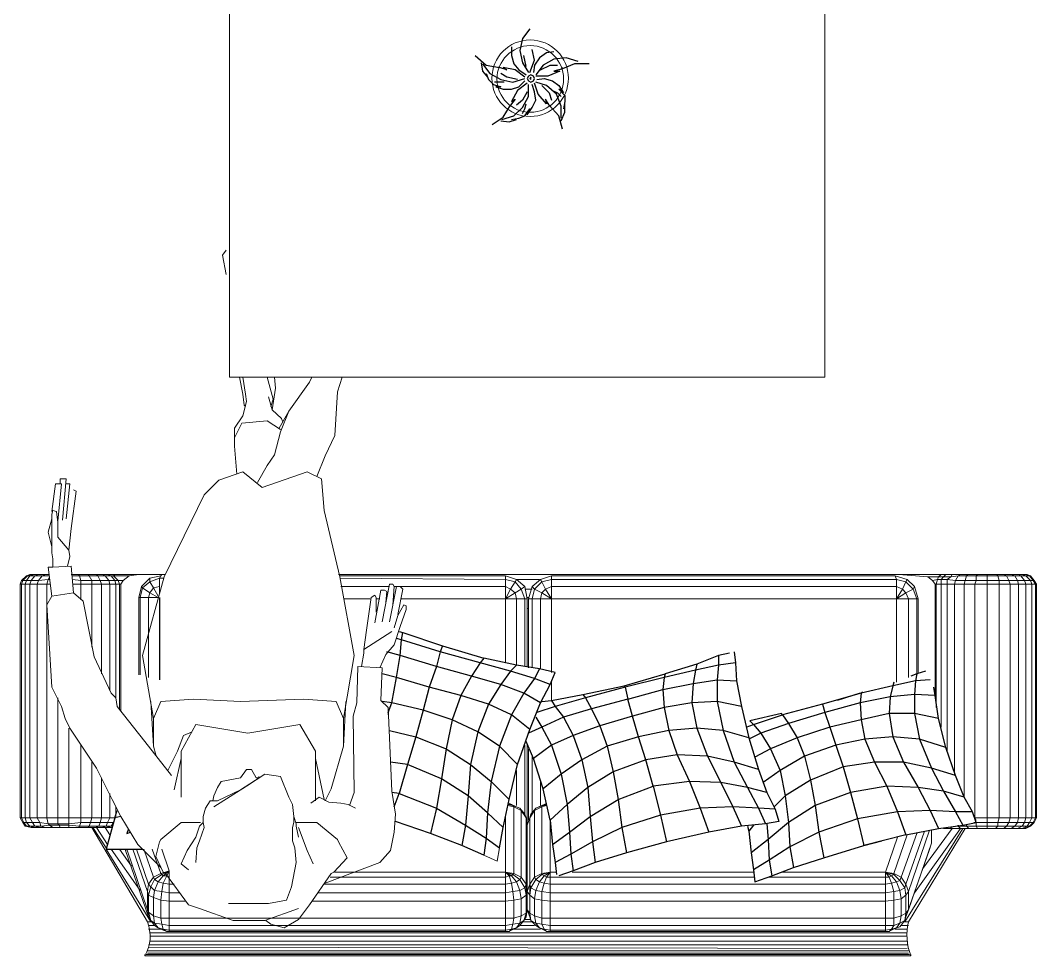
# Model space of a CAD drawing. Header units: inches. Extents: x 4.9 to 20.4, y 4.7 to 15.7.
# Drawn here: x 7.102 to 8.502, y 9.71 to 10.999 of the extents above; entities that cross this region are included whole.
import ezdxf

# ---------------------------------------------------------------- set-up
doc = ezdxf.new("R2010")
doc.units = ezdxf.units.IN
doc.header["$MEASUREMENT"] = 0
doc.layers.add('PDF_Geometry', color=7, linetype='Continuous')

# ---------------------------------------------------------------- blocks, each defined once
blk = doc.blocks.new('distribution 3')
at = {"layer": 'PDF_Geometry', "lineweight": 9}
for points in [[(5.585, 13.9337), (5.5083, 13.9337), (5.5083, 13.9488), (5.5083, 13.9654), (5.5083, 13.9804), (5.5083, 13.9954), (5.5083, 14.0087), (5.5083, 14.0188), (5.5083, 14.0254), (5.5083, 14.0304), (5.5083, 14.0321), (5.5017, 14.0288), (5.4967, 14.0254), (5.4967, 14.0237), (5.495, 14.0171), (5.4967, 14.0254)], [(5.83, 14.0321), (5.83, 14.0304), (5.83, 14.0254), (5.83, 14.0188), (5.83, 14.0087), (5.5083, 14.0087), (5.5017, 14.0054), (5.4967, 14.0038), (5.4967, 14.0121), (5.4967, 14.0188), (5.4967, 14.0237), (5.5017, 14.0271), (5.5083, 14.0304), (5.83, 14.0304), (5.835, 14.0288), (5.8417, 14.0221), (5.8417, 14.0188), (5.8417, 14.0121), (5.8417, 14.0021), (5.835, 14.0071), (5.83, 14.0087), (5.83, 13.9954), (5.5083, 13.9954), (5.5, 13.9938), (5.4983, 13.9921), (5.4983, 13.9787), (5.4983, 13.9654), (5.4967, 13.9504), (5.4967, 13.9371), (5.4967, 13.9238), (5.495, 13.9288)], [(5.5417, 13.9087), (5.5083, 13.9087), (5.5017, 13.9121), (5.5017, 13.9221), (5.5017, 13.9354), (5.5017, 13.9488), (5.5, 13.9654), (5.5, 13.9804), (5.5, 13.9938), (5.5017, 14.0054), (5.5017, 14.0154), (5.5017, 14.0237), (5.5017, 14.0271), (5.5017, 14.0288)], [(5.8433, 14.0171), (5.8417, 14.0221), (5.8417, 14.0237), (5.835, 14.0304), (5.83, 14.0321), (5.5083, 14.0321)], [(5.8367, 13.9921), (5.8367, 13.9938), (5.835, 14.0071), (5.835, 14.0171), (5.835, 14.0237), (5.835, 14.0288), (5.835, 14.0304)], [(5.8433, 14.0137), (5.8417, 14.0188), (5.835, 14.0237), (5.83, 14.0254), (5.5083, 14.0254), (5.5017, 14.0237), (5.4967, 14.0188), (5.495, 14.0121)], [(5.8433, 14.0071), (5.8417, 14.0121), (5.835, 14.0171), (5.83, 14.0188), (5.5083, 14.0188), (5.5017, 14.0154), (5.4967, 14.0121), (5.495, 14.0054)], [(5.6317, 13.9654), (5.5083, 13.9654), (5.5, 13.9654), (5.4983, 13.9654), (5.495, 13.9654), (5.495, 13.9771), (5.495, 13.9871), (5.495, 13.9971), (5.495, 14.0054), (5.495, 14.0121), (5.495, 14.0171)], [(5.8417, 13.9921), (5.8417, 14.0021), (5.8433, 13.9971), (5.8433, 14.0071), (5.8433, 14.0137), (5.8433, 14.0171), (5.8433, 14.0188), (5.8417, 14.0237)], [(5.495, 13.9971), (5.4967, 14.0038), (5.4983, 13.9921), (5.495, 13.9871)], [(5.8733, 13.9887), (5.865, 13.9871), (5.8533, 13.9871), (5.8533, 13.9938), (5.8133, 13.9887), (5.8017, 13.9954), (5.6883, 13.9887), (5.6617, 13.9754), (5.645, 13.9704), (5.6317, 13.9637), (5.5767, 13.9271), (5.5333, 13.9054), (5.51, 13.8938), (5.4717, 13.8704), (5.44, 13.8387)], [(5.5667, 13.8238), (5.6133, 13.8604), (5.6617, 13.8987), (5.6733, 13.9004), (5.68, 13.9071), (5.73, 13.9304), (5.8067, 13.9454), (5.8183, 13.9588), (5.855, 13.9621), (5.8533, 13.9871)], [(5.8133, 13.9887), (5.8183, 13.9588)], [(5.84, 13.9921), (5.8367, 13.9938), (5.83, 13.9954), (5.83, 13.9904)], [(5.8433, 13.9921), (5.8433, 13.9971)], [(5.8767, 13.9654), (5.895, 13.9804), (5.915, 13.9804), (5.93, 13.9821), (5.9317, 13.9871), (5.9267, 13.9887), (5.9, 13.9887), (5.8733, 13.9887), (5.8983, 13.9887)], [(5.92, 13.9887), (5.9017, 13.9938), (5.8817, 13.9887)], [(5.9183, 13.9804), (5.9167, 13.9804), (5.9683, 13.9754), (5.9683, 13.9804), (5.9683, 13.9838), (5.93, 13.9887)], [(5.6733, 13.9804), (5.5083, 13.9804), (5.5, 13.9804), (5.4983, 13.9787), (5.495, 13.9771)], [(5.9183, 13.9738), (5.975, 13.9688), (5.975, 13.9721), (5.975, 13.9771), (5.9683, 13.9771)], [(5.6083, 13.9488), (5.5083, 13.9488), (5.5017, 13.9488), (5.4967, 13.9504), (5.495, 13.9521), (5.495, 13.9654)], [(5.8367, 13.9604), (5.835, 13.9488), (5.835, 13.9337), (5.835, 13.9221), (5.835, 13.9104), (5.835, 13.9021), (5.835, 13.8971), (5.835, 13.8904), (5.83, 13.8938), (5.655, 13.8938)], [(5.8433, 13.9621), (5.8433, 13.9521), (5.8433, 13.9388), (5.8433, 13.9271), (5.8433, 13.9187), (5.8417, 13.9154), (5.8417, 13.9254), (5.835, 13.9221), (5.83, 13.9204), (5.7067, 13.9204)], [(5.8417, 13.9604), (5.8417, 13.9504), (5.8417, 13.9371), (5.835, 13.9337), (5.83, 13.9337), (5.7433, 13.9337)], [(5.83, 13.8938), (5.83, 13.8954), (5.83, 13.9004), (5.83, 13.9087), (5.83, 13.9204), (5.83, 13.9337), (5.83, 13.9488), (5.83, 13.9604)], [(5.855, 13.9671), (5.8683, 13.9637), (5.8767, 13.9654), (5.9067, 13.9621), (5.9583, 13.9554), (5.96, 13.9588)], [(5.92, 13.9688), (5.9683, 13.9637), (5.9683, 13.9688)], [(5.5633, 13.9204), (5.5083, 13.9204), (5.5083, 13.9337), (5.5017, 13.9354), (5.4967, 13.9371), (5.495, 13.9388), (5.495, 13.9521)], [(5.8433, 13.9521), (5.8417, 13.9504), (5.835, 13.9488), (5.83, 13.9488), (5.8083, 13.9488)], [(5.495, 13.9321), (5.4667, 13.9138)], [(5.495, 13.9054), (5.495, 13.9138), (5.495, 13.9204), (5.495, 13.9288), (5.495, 13.9388)], [(5.8433, 13.9388), (5.8417, 13.9371), (5.8417, 13.9254), (5.8433, 13.9271)], [(5.495, 13.9271), (5.4717, 13.9121)], [(5.495, 13.9204), (5.4967, 13.9138), (5.4967, 13.9238), (5.5017, 13.9221), (5.5083, 13.9204), (5.5083, 13.9087), (5.5083, 13.9004)], [(5.8433, 13.9187), (5.8433, 13.9121), (5.8433, 13.9021), (5.8433, 13.8688), (5.8417, 13.8821)], [(5.365, 13.8504), (5.365, 13.8571), (5.365, 13.8521), (5.465, 13.9138)], [(5.465, 13.9071), (5.4083, 13.8671)], [(5.495, 13.9154), (5.485, 13.9087)], [(5.4967, 13.9054), (5.4967, 13.9071), (5.5017, 13.9038), (5.5017, 13.9121), (5.4967, 13.9138), (5.4967, 13.9071), (5.495, 13.9138)], [(5.8433, 13.9021), (5.8417, 13.9038), (5.835, 13.8971), (5.83, 13.8954), (5.6583, 13.8954)], [(5.835, 13.8904), (5.8417, 13.8821), (5.8417, 13.9038), (5.8417, 13.9071), (5.835, 13.9021), (5.83, 13.9004), (5.6733, 13.9004)], [(5.8433, 13.9121), (5.8417, 13.9071), (5.8417, 13.9154), (5.835, 13.9104), (5.83, 13.9087), (5.6833, 13.9087)], [(5.465, 13.8954), (5.4417, 13.8788)], [(5.5233, 13.9004), (5.51, 13.9004)], [(5.4633, 13.8871), (5.3717, 13.8554)], [(5.465, 13.8771), (5.4067, 13.8571), (5.3817, 13.8571), (5.465, 13.8854)], [(5.3183, 12.8054), (5.3183, 13.8604), (5.3183, 12.8054)], [(5.465, 13.8621), (5.4267, 13.8488), (5.4233, 13.8471), (5.4133, 13.8521), (5.4167, 13.8554), (5.4267, 13.8488), (5.4317, 13.8387), (5.435, 13.8271), (5.43, 13.8371), (5.4283, 13.8354), (5.42, 13.8421), (5.4083, 13.8471), (5.3983, 13.8488), (5.3733, 13.8488), (5.3633, 13.8471), (5.3567, 13.8421), (5.3533, 13.8354), (5.3517, 13.8304)], [(5.465, 13.8721), (5.4167, 13.8554), (5.4067, 13.8571), (5.4017, 13.8554), (5.4133, 13.8521), (5.4083, 13.8471), (5.4067, 13.8371), (5.405, 13.8271), (5.405, 13.8121)], [(5.645, 13.8488), (5.7317, 13.8637), (5.84, 13.8338), (5.9533, 13.7788), (5.9733, 13.7587), (5.985, 13.7254), (5.9633, 13.6988), (5.985, 13.6371), (5.975, 13.6171), (5.9317, 13.6137), (5.84, 13.5921), (5.7317, 13.5721), (5.645, 13.5871), (5.6683, 13.5971), (5.6717, 13.6421), (5.6683, 13.7287), (5.6717, 13.7937), (5.6683, 13.8387), (5.645, 13.8488), (5.6067, 13.8488), (5.6683, 13.8521)], [(5.7017, 13.8554), (5.8117, 13.8554), (5.8183, 13.8537), (5.825, 13.8637), (5.8267, 13.8654), (5.8117, 13.8688), (5.705, 13.8688)], [(5.8267, 13.8654), (5.8383, 13.8537), (5.8333, 13.8537), (5.825, 13.8637), (5.8117, 13.8671), (5.705, 13.8671)], [(5.8267, 13.8404), (5.825, 13.8488), (5.8183, 13.8537), (5.8117, 13.8421), (5.8117, 13.8554), (5.8117, 13.8671), (5.8117, 13.8688)], [(5.8433, 13.8688), (5.8433, 13.8371), (5.8433, 13.8321)], [(5.32, 12.8071), (5.32, 13.8588)], [(5.3217, 12.8087), (5.3217, 13.8571)], [(5.325, 12.8087), (5.325, 13.8571)], [(5.3283, 12.8104), (5.33, 13.8554)], [(5.3333, 12.8104), (5.3333, 13.8554)], [(5.3383, 12.8104), (5.3383, 13.8537)], [(5.345, 12.8104), (5.345, 13.8537)], [(5.35, 12.8104), (5.35, 13.8537)], [(5.465, 13.8371), (5.435, 13.8271), (5.4267, 13.8271), (5.4283, 13.8304), (5.435, 13.8271), (5.4283, 13.8354), (5.4283, 13.8304), (5.4183, 13.8354), (5.4067, 13.8371), (5.395, 13.8387), (5.3983, 13.8488), (5.4017, 13.8554), (5.3783, 13.8554), (5.3667, 13.8521), (5.3717, 13.8554), (5.3817, 13.8571), (5.3783, 13.8554), (5.3733, 13.8488), (5.37, 13.8387), (5.37, 13.8271), (5.36, 13.8271), (5.3533, 13.8271), (5.3517, 13.8271), (5.3517, 13.8304), (5.355, 13.8354), (5.3617, 13.8371), (5.37, 13.8387), (5.395, 13.8387), (5.3933, 13.8271), (5.405, 13.8271), (5.4167, 13.8271), (5.4183, 13.8354), (5.42, 13.8421), (5.4233, 13.8471), (5.43, 13.8371), (5.4317, 13.8387), (5.465, 13.8504)], [(5.36, 13.3438), (5.3567, 13.3488), (5.355, 13.3554), (5.3533, 13.3637), (5.3533, 13.8271), (5.355, 13.8354), (5.3567, 13.8421), (5.36, 13.8471)], [(5.355, 13.8387), (5.355, 13.8554)], [(5.36, 13.3238), (5.36, 13.3438), (5.3667, 13.3387), (5.3633, 13.3438), (5.3617, 13.3537), (5.36, 13.3637), (5.36, 13.8271), (5.3617, 13.8371), (5.3633, 13.8471), (5.3667, 13.8521), (5.36, 13.8471), (5.36, 13.8554)], [(5.6067, 13.8488), (5.595, 13.8454)], [(5.8383, 13.8338), (5.8383, 13.8404), (5.8333, 13.8537), (5.825, 13.8488), (5.8133, 13.8421)], [(5.8417, 13.8387), (5.8383, 13.8537)], [(5.5017, 13.7837), (5.5017, 13.8104), (5.4783, 13.8387), (5.475, 13.8404), (5.455, 13.8454), (5.4333, 13.8354), (5.4317, 13.8321), (5.3883, 13.8004), (5.3833, 13.7854), (5.3667, 13.7387), (5.3667, 13.6954), (5.3833, 13.6487)], [(5.8433, 13.8371), (5.8417, 13.8387), (5.8383, 13.8404), (5.8267, 13.8404), (5.8167, 13.8404)], [(5.3517, 13.3637), (5.3517, 13.8271)], [(5.3933, 13.8038), (5.3933, 13.8271), (5.37, 13.8271), (5.37, 13.3637), (5.37, 13.3521), (5.3733, 13.3421), (5.3767, 13.3354), (5.4017, 13.3354), (5.4167, 13.3354), (5.4067, 13.3338), (5.4017, 13.3354), (5.4117, 13.3371), (5.4083, 13.3438), (5.4067, 13.3537), (5.405, 13.3637), (5.405, 13.6221)], [(5.4267, 13.8271), (5.4167, 13.8271), (5.4167, 13.8204)], [(5.59, 13.8104), (5.5467, 13.8204)], [(5.6267, 13.7954), (5.6217, 13.8071), (5.6, 13.8154), (5.5733, 13.8287)], [(5.5233, 13.7654), (5.5517, 13.7204), (5.5467, 13.7287), (5.5317, 13.7604), (5.5317, 13.7704), (5.5217, 13.7771), (5.51, 13.7804), (5.5017, 13.7804), (5.4967, 13.7854), (5.4817, 13.7904), (5.4633, 13.8021), (5.445, 13.8104), (5.4367, 13.8004)], [(5.5317, 13.6254), (5.57, 13.6254), (5.59, 13.6254), (5.6, 13.6254), (5.6367, 13.6471), (5.625, 13.7188), (5.6367, 13.7904), (5.6, 13.8104), (5.59, 13.8104), (5.57, 13.8104), (5.5367, 13.8104)], [(5.4467, 13.7904), (5.4667, 13.7888), (5.4767, 13.7854), (5.495, 13.7788), (5.5017, 13.7804)], [(5.5317, 13.7671), (5.5383, 13.7654), (5.55, 13.7604), (5.5583, 13.7554), (5.5633, 13.7287), (5.575, 13.7204), (5.575, 13.7137), (5.5633, 13.7071), (5.5633, 13.7037), (5.5633, 13.7071)], [(6.2833, 13.7538), (6.2567, 13.7487)], [(6.2833, 13.7538), (6.29, 13.7487), (6.2833, 13.7538)], [(5.4817, 13.6487), (5.4967, 13.6521), (5.5, 13.6521), (5.51, 13.6554), (5.5017, 13.6554), (5.495, 13.6571), (5.4767, 13.6571), (5.4667, 13.6538), (5.4467, 13.6521), (5.4133, 13.6587), (5.395, 13.6654), (5.39, 13.6904), (5.39, 13.7454)], [(6.0317, 13.7371), (6.02, 13.7371), (5.9817, 13.7338)], [(6.0433, 13.6738), (6.055, 13.6921), (6.0517, 13.7271), (6.0317, 13.7371), (6.045, 13.7371), (6.0617, 13.7254), (6.0817, 13.7204), (6.0917, 13.7221), (6.115, 13.7254)], [(5.5467, 13.7287), (5.5683, 13.6954), (5.5517, 13.7204)], [(6.0767, 13.7238), (6.075, 13.7221), (6.0767, 13.7238)], [(6.115, 13.7304), (6.0917, 13.7254), (6.0767, 13.7238)], [(5.3667, 13.6937), (5.3617, 13.6871), (5.3567, 13.6687), (5.3683, 13.6487), (5.3883, 13.6337), (5.4317, 13.6037), (5.4333, 13.6004), (5.4533, 13.5821), (5.475, 13.5938), (5.4783, 13.5954), (5.5017, 13.6237), (5.5017, 13.6521)], [(5.51, 13.6554), (5.5267, 13.6571), (5.5367, 13.6621), (5.565, 13.6738), (5.5683, 13.6954)], [(5.5633, 13.7037), (5.565, 13.7037)], [(6.0683, 13.6621), (6.04, 13.6738), (6.0083, 13.6821), (5.9933, 13.6921), (5.97, 13.7054)], [(6.075, 13.6871), (6.085, 13.6837), (6.115, 13.6921)], [(6.0533, 13.6704), (6.0583, 13.6721), (6.07, 13.6854), (6.1, 13.6804), (6.115, 13.6821)], [(6.07, 13.6854), (6.0883, 13.6904)], [(6.115, 13.6304), (6.1083, 13.6337), (6.0683, 13.6621), (6.045, 13.6754)], [(5.445, 13.6288), (5.4633, 13.6371), (5.495, 13.6487)], [(5.4017, 13.3354), (5.3967, 13.3421), (5.395, 13.3521), (5.3933, 13.3637), (5.3933, 13.6304)], [(5.5283, 13.6321), (5.5367, 13.6204), (5.53, 13.6071), (5.5283, 13.5904), (5.5267, 13.5804), (5.5217, 13.5704)], [(5.59, 13.6254), (5.5333, 13.6137)], [(6.115, 13.5887), (6.095, 13.5954), (6.035, 13.5988), (6.0067, 13.6121), (5.9783, 13.6237)], [(5.4267, 13.6054), (5.4267, 13.3637), (5.4283, 13.3588), (5.4283, 13.3554), (5.42, 13.3488), (5.4083, 13.3438), (5.3967, 13.3421), (5.3733, 13.3421), (5.3633, 13.3438), (5.3567, 13.3488), (5.3533, 13.3554), (5.3517, 13.3588), (5.355, 13.3554), (5.3617, 13.3537), (5.37, 13.3521), (5.395, 13.3521), (5.4067, 13.3537), (5.4183, 13.3554), (5.4283, 13.3588), (5.4333, 13.3637), (5.4283, 13.3554), (5.43, 13.3537), (5.4333, 13.3637), (5.4317, 13.3521), (5.43, 13.3537), (5.4233, 13.3438), (5.42, 13.3488), (5.4183, 13.3554), (5.4167, 13.3637), (5.4167, 13.6137)], [(5.4183, 13.6137), (5.4183, 13.6121), (5.4467, 13.5371), (5.4633, 13.5221), (5.4883, 13.5171), (5.5133, 13.5154), (5.545, 13.5204), (5.66, 13.5254)], [(5.5317, 13.6121), (5.5483, 13.6037), (5.6067, 13.5871)], [(5.4333, 13.3637), (5.4333, 13.5988)], [(5.645, 13.5871), (5.6067, 13.5871), (5.6683, 13.5838)], [(5.8383, 13.5921), (5.8367, 13.3637), (5.8333, 13.3504), (5.8367, 13.3488), (5.8267, 13.3371), (5.81, 13.3338), (5.7167, 13.3338)], [(5.7217, 13.3637), (5.81, 13.3637), (5.8267, 13.3637), (5.8367, 13.3637), (5.8417, 13.3637), (5.8417, 13.5921)], [(5.81, 13.5504), (5.81, 13.5871)], [(5.8267, 13.5237), (5.8267, 13.5904)], [(5.8433, 13.5938), (5.8433, 12.8304), (5.8433, 12.8221), (5.8433, 12.7637), (5.8433, 12.7571), (5.8433, 12.7487), (5.8433, 12.7371), (5.8433, 12.7271), (5.8433, 12.7137), (5.8433, 12.7004), (5.8433, 12.6871), (5.8433, 12.6771), (5.8433, 12.6671), (5.8433, 12.6571), (5.8433, 12.6521), (5.8433, 12.6471), (5.8433, 12.6454), (5.8417, 12.6404)], [(5.65, 13.5254), (5.66, 13.5254), (5.67, 13.5354), (5.715, 13.5337), (5.7167, 13.5671), (5.6667, 13.5687), (5.6483, 13.5738), (5.5433, 13.5721), (5.525, 13.5787)], [(5.7167, 13.5621), (5.735, 13.5587), (5.74, 13.5587)], [(5.765, 13.5204), (5.74, 13.5587), (5.7667, 13.5554), (5.8117, 13.5488), (5.815, 13.5437), (5.8117, 13.5421), (5.7917, 13.5421)], [(5.805, 13.5288), (5.82, 13.5271), (5.8217, 13.5304), (5.8217, 13.5354), (5.7767, 13.5437)], [(5.81, 13.5371), (5.81, 13.5421)], [(5.715, 13.5371), (5.7333, 13.5288), (5.7467, 13.5171), (5.7717, 13.5087), (5.795, 13.5004), (5.8, 13.5004), (5.8017, 13.5038), (5.7867, 13.5121), (5.77, 13.5171)], [(5.8017, 13.5188), (5.8267, 13.5171), (5.83, 13.5188), (5.83, 13.5237), (5.7783, 13.5337)], [(5.8267, 13.5171), (5.8267, 13.3637), (5.8233, 13.3571), (5.8333, 13.3504), (5.8233, 13.3421), (5.81, 13.3371), (5.7167, 13.3371)], [(5.7883, 13.5121), (5.8233, 13.5054), (5.8267, 13.5087), (5.8267, 13.5137), (5.7783, 13.5237)], [(5.81, 13.5071), (5.81, 13.3637), (5.8233, 13.3571), (5.8183, 13.3504), (5.81, 13.3488), (5.7183, 13.3488)], [(5.4667, 13.3721), (5.4483, 13.3754), (5.4567, 13.3938)], [(5.5117, 13.3637), (5.4333, 13.3637), (5.4267, 13.3637), (5.4167, 13.3637), (5.405, 13.3637), (5.3933, 13.3637), (5.37, 13.3637), (5.36, 13.3637), (5.3533, 13.3637), (5.3517, 13.3637), (5.3517, 13.3588)], [(5.5283, 13.3588), (5.5267, 13.3554), (5.5267, 13.3604), (5.525, 13.3537), (5.5267, 13.3554), (5.5233, 13.3488), (5.5217, 13.3438), (5.525, 13.3537), (5.5233, 13.3521), (5.4317, 13.3521), (5.4267, 13.3421), (5.5183, 13.3421), (5.5233, 13.3521), (5.525, 13.3604)], [(5.5283, 13.3588), (5.5283, 13.3604), (5.5283, 13.3588)], [(5.81, 13.3338), (5.81, 13.3371), (5.81, 13.3488), (5.81, 13.3637), (5.8183, 13.3504), (5.8233, 13.3421), (5.8267, 13.3371)], [(5.8367, 13.3171), (5.8367, 13.3488), (5.8417, 13.3637)], [(5.355, 13.3154), (5.355, 13.3521)], [(5.5733, 13.3488), (5.525, 13.3488)], [(5.4333, 13.2937), (5.4333, 13.3021), (5.4267, 13.3071), (5.4183, 13.3104), (5.4067, 13.3138), (5.395, 13.3138), (5.37, 13.3138), (5.3617, 13.3138), (5.3633, 13.3221), (5.3667, 13.3287), (5.36, 13.3221), (5.3567, 13.3171), (5.3633, 13.3221), (5.3733, 13.3238), (5.3967, 13.3238), (5.4083, 13.3221), (5.42, 13.3171), (5.4283, 13.3104), (5.43, 13.3138), (5.4333, 13.3021), (5.4317, 13.3138), (5.5233, 13.3138), (5.525, 13.3138), (5.525, 13.3071), (5.5233, 13.3138), (5.5183, 13.3238), (5.4267, 13.3238), (5.4317, 13.3138), (5.43, 13.3138), (5.4233, 13.3221), (5.42, 13.3171), (5.4183, 13.3104), (5.4167, 13.3021), (5.4167, 12.8404), (5.4183, 12.8321), (5.42, 12.8254), (5.4217, 12.8204), (5.43, 12.8287), (5.4333, 12.8404), (5.4283, 12.8321), (5.42, 12.8254), (5.4083, 12.8204), (5.3967, 12.8187), (5.3733, 12.8187), (5.3633, 12.8204), (5.3567, 12.8254), (5.3533, 12.8321), (5.3517, 12.8354)], [(5.365, 13.3271), (5.365, 13.3404)], [(5.3683, 13.3287), (5.3683, 13.3371)], [(5.4883, 12.7871), (5.4167, 12.8121), (5.4067, 12.8087), (5.4017, 12.8121), (5.4117, 12.8138), (5.4083, 12.8204), (5.4067, 12.8287), (5.405, 12.8404), (5.405, 13.3021), (5.4067, 13.3138), (5.4083, 13.3221), (5.4117, 13.3287), (5.4017, 13.3304), (5.4067, 13.3338), (5.4167, 13.3304), (5.4017, 13.3304), (5.3767, 13.3304), (5.3733, 13.3238), (5.37, 13.3138), (5.37, 13.3021), (5.3933, 13.3021), (5.405, 13.3021), (5.4167, 13.3021), (5.4267, 13.3021), (5.4333, 13.3021), (5.505, 13.3021)], [(5.4017, 13.3304), (5.3967, 13.3238), (5.395, 13.3138), (5.3933, 13.3021), (5.3933, 12.8404), (5.395, 12.8287), (5.3967, 12.8187), (5.4017, 12.8121), (5.3767, 12.8121), (5.3817, 12.8087), (5.4067, 12.8087), (5.49, 12.7804)], [(5.4167, 13.3304), (5.5083, 13.3304), (5.4983, 13.3338), (5.5083, 13.3354), (5.4167, 13.3354)], [(5.61, 13.3338), (5.5, 13.3338)], [(5.6033, 13.3321), (5.505, 13.3321)], [(5.6083, 13.3371), (5.5133, 13.3371)], [(5.81, 13.3321), (5.81, 13.3271), (5.81, 13.3154), (5.81, 13.3004), (5.8233, 13.3087), (5.8183, 13.3138), (5.81, 13.3154), (5.7133, 13.3154)], [(5.8267, 12.8004), (5.8367, 12.8104), (5.8333, 12.8121), (5.8367, 12.8254), (5.8367, 13.3004), (5.8333, 13.3138), (5.8367, 13.3154), (5.8267, 13.3271), (5.81, 13.3321), (5.715, 13.3321)], [(5.7967, 13.3321), (5.7967, 13.3338)], [(5.8117, 13.3321), (5.8117, 13.3338)], [(5.8233, 13.3271), (5.8233, 13.3371)], [(5.5933, 13.3271), (5.515, 13.3271)], [(5.5267, 13.3071), (5.5267, 13.3104), (5.5233, 13.3171), (5.5217, 13.3221), (5.525, 13.3138), (5.5267, 13.3104), (5.5283, 13.3071)], [(5.56, 13.3154), (5.525, 13.3154)], [(5.7067, 12.7971), (5.81, 12.7971), (5.8233, 12.8021), (5.8333, 12.8121), (5.8233, 12.8171), (5.8267, 12.8254), (5.8267, 13.3004), (5.8233, 13.3087), (5.8333, 13.3138), (5.8233, 13.3238), (5.81, 13.3271), (5.715, 13.3271)], [(5.7083, 13.3004), (5.81, 13.3004), (5.8267, 13.3004), (5.8367, 13.3004), (5.8417, 13.3004), (5.8367, 13.3154)], [(5.81, 12.7954), (5.81, 12.7971), (5.81, 12.8087), (5.81, 12.8254), (5.81, 13.3004), (5.8183, 13.3138), (5.8233, 13.3238), (5.8267, 13.3271)], [(5.3517, 13.3021), (5.3517, 13.3071)], [(5.3517, 12.8404), (5.3517, 13.3021), (5.3533, 13.3021), (5.36, 13.3021), (5.37, 13.3021), (5.37, 12.8404), (5.37, 12.8287), (5.3733, 12.8187), (5.3767, 12.8121), (5.3667, 12.8138), (5.3717, 12.8121), (5.3817, 12.8087), (5.4733, 12.7771), (5.4917, 12.7771)], [(5.4267, 13.0204), (5.4267, 13.3021), (5.4267, 13.3071), (5.4283, 13.3104), (5.4333, 13.3021)], [(5.6967, 13.3004), (5.67, 13.3004)], [(5.8417, 13.3004), (5.8417, 12.8271), (5.8367, 12.8254), (5.8267, 12.8254), (5.81, 12.8254), (5.695, 12.8254)], [(5.4333, 13.0221), (5.4333, 13.2721)], [(5.4267, 13.0004), (5.4267, 12.8404), (5.4267, 12.8354), (5.4283, 12.8321), (5.43, 12.8287), (5.4317, 12.8287), (5.485, 12.8104)], [(5.4817, 12.8238), (5.4333, 12.8404), (5.4267, 12.8354), (5.4183, 12.8321), (5.4067, 12.8287), (5.395, 12.8287), (5.37, 12.8287), (5.36, 12.8287), (5.355, 12.8321), (5.3517, 12.8354), (5.3517, 12.8404), (5.3533, 12.8404), (5.36, 12.8404), (5.37, 12.8404), (5.3933, 12.8404), (5.405, 12.8404), (5.4167, 12.8404), (5.4267, 12.8404), (5.4333, 12.8404), (5.4333, 12.9821)], [(5.4333, 12.8404), (5.4317, 12.8287), (5.4267, 12.8187), (5.4167, 12.8121), (5.4117, 12.8138), (5.4217, 12.8204), (5.4267, 12.8187), (5.4867, 12.7971)], [(5.355, 12.8104), (5.355, 12.8271)], [(5.7083, 12.7954), (5.81, 12.7954), (5.8267, 12.8004), (5.8233, 12.8021), (5.8183, 12.8121), (5.81, 12.8254), (5.8233, 12.8171), (5.8183, 12.8121), (5.81, 12.8087), (5.7017, 12.8087)], [(5.8367, 12.8104), (5.8417, 12.8271)], [(5.36, 12.8087), (5.36, 12.8187)], [(5.4933, 12.7338), (5.365, 12.8138)], [(5.4733, 12.7771), (5.4633, 12.7804), (5.3717, 12.8121)], [(5.8433, 12.8221), (5.84, 12.7821), (5.84, 12.7671), (5.84, 12.7604), (5.84, 12.7504), (5.8367, 12.7554), (5.83, 12.7554), (5.6, 12.7554)], [(5.4983, 12.7287), (5.4967, 12.7287), (5.4933, 12.7254), (5.4933, 12.7371), (5.405, 12.8004)], [(5.4933, 12.7604), (5.4933, 12.7571), (5.4933, 12.7487), (5.4383, 12.7888)], [(5.84, 12.7821), (5.835, 12.7754), (5.83, 12.7721), (5.6783, 12.7721)], [(5.83, 12.7721), (5.83, 12.7704), (5.83, 12.7637), (5.83, 12.7554), (5.83, 12.7454), (5.83, 12.7321), (5.83, 12.7171), (5.83, 12.7004), (5.83, 12.6837), (5.83, 12.6687), (5.83, 12.6571), (5.83, 12.6471), (5.83, 12.6387), (5.83, 12.6337), (5.83, 12.6321), (5.835, 12.6354), (5.8417, 12.6404), (5.8417, 12.6421), (5.8417, 12.6471), (5.8417, 12.6538), (5.8417, 12.6621), (5.8417, 12.6738), (5.8417, 12.6854), (5.8417, 12.7004), (5.8417, 12.7154), (5.8417, 12.7287), (5.8417, 12.7404), (5.835, 12.7438), (5.83, 12.7454), (5.5683, 12.7454)], [(5.8433, 12.7637), (5.84, 12.7671), (5.8367, 12.7688), (5.83, 12.7704), (5.66, 12.7704)], [(5.835, 12.6354), (5.835, 12.6371), (5.835, 12.6404), (5.835, 12.6487), (5.835, 12.6587), (5.835, 12.6704), (5.835, 12.6837), (5.835, 12.7004), (5.835, 12.7154), (5.835, 12.7304), (5.835, 12.7438), (5.8367, 12.7554), (5.8367, 12.7637), (5.8367, 12.7688), (5.835, 12.7754)], [(5.495, 12.7571), (5.4933, 12.7571)], [(5.8433, 12.7571), (5.84, 12.7604), (5.8367, 12.7637), (5.83, 12.7637), (5.6333, 12.7637)], [(5.495, 12.7504), (5.4933, 12.7487), (5.4933, 12.7371), (5.4967, 12.7404), (5.4967, 12.7287), (5.4967, 12.7154), (5.4933, 12.7137), (5.4933, 12.7254)], [(5.8433, 12.7371), (5.8417, 12.7404), (5.84, 12.7504), (5.8433, 12.7487)], [(5.8433, 12.7271), (5.8417, 12.7287), (5.835, 12.7304), (5.83, 12.7321), (5.5367, 12.7321)], [(5.4967, 12.6404), (5.4933, 12.6471), (5.4933, 12.6487), (5.4933, 12.6521), (5.4933, 12.6587), (5.4933, 12.6671), (5.4933, 12.6771), (5.4933, 12.6888), (5.4933, 12.7004), (5.4933, 12.7137)], [(5.5017, 12.7154), (5.5017, 12.7004), (5.4967, 12.7004), (5.4967, 12.7154), (5.5017, 12.7154), (5.5017, 12.7188)], [(5.8433, 12.7137), (5.8417, 12.7154), (5.835, 12.7154), (5.83, 12.7171), (5.5083, 12.7171), (5.505, 12.7154)], [(5.83, 12.6321), (5.5083, 12.6321), (5.5083, 12.6337), (5.5083, 12.6387), (5.5083, 12.6471), (5.5083, 12.6571), (5.5083, 12.6687), (5.5083, 12.6837), (5.5083, 12.7004), (5.5083, 12.7171), (5.51, 12.7171)], [(5.5083, 12.6321), (5.5017, 12.6354), (5.4967, 12.6404), (5.4967, 12.6421), (5.4967, 12.6454), (5.4967, 12.6521), (5.4967, 12.6621), (5.4967, 12.6738), (5.4967, 12.6854), (5.4967, 12.7004), (5.4933, 12.7004)], [(5.8433, 12.7004), (5.8417, 12.7004), (5.835, 12.7004), (5.83, 12.7004), (5.5083, 12.7004), (5.5017, 12.7004), (5.5017, 12.6854), (5.5017, 12.6704), (5.5017, 12.6587), (5.5017, 12.6487), (5.5017, 12.6421), (5.5017, 12.6371), (5.5017, 12.6354)], [(5.8433, 12.6871), (5.8417, 12.6854), (5.835, 12.6837), (5.83, 12.6837), (5.5083, 12.6837), (5.5017, 12.6854), (5.4967, 12.6854), (5.4933, 12.6888)], [(5.8433, 12.6771), (5.8417, 12.6738), (5.835, 12.6704), (5.83, 12.6687), (5.5083, 12.6687), (5.5017, 12.6704), (5.4967, 12.6738), (5.4933, 12.6771)], [(5.8433, 12.6671), (5.8417, 12.6621), (5.835, 12.6587), (5.83, 12.6571), (5.5083, 12.6571), (5.5017, 12.6587), (5.4967, 12.6621), (5.4933, 12.6671)], [(5.8433, 12.6571), (5.8417, 12.6538), (5.835, 12.6487), (5.83, 12.6471), (5.5083, 12.6471), (5.5017, 12.6487), (5.4967, 12.6521), (5.4933, 12.6587)], [(5.8433, 12.6521), (5.8417, 12.6471), (5.835, 12.6404), (5.83, 12.6387), (5.5083, 12.6387), (5.5017, 12.6421), (5.4967, 12.6454), (5.4933, 12.6521)], [(5.8433, 12.6471), (5.8417, 12.6421), (5.835, 12.6371), (5.83, 12.6337), (5.5083, 12.6337), (5.5017, 12.6371), (5.4967, 12.6421), (5.4933, 12.6487)]]:
    blk.add_lwpolyline(points, dxfattribs=at)
for points in [[(5.495, 13.9337), (5.365, 13.8571, -0.226827), (5.3183, 13.8604), (5.32, 13.8604)], [(5.4933, 12.7304), (5.365, 12.8087), (5.365, 12.8154), (5.365, 12.8138), (5.365, 12.8087, 0.154921), (5.3183, 12.8054), (5.32, 12.8054)]]:
    blk.add_lwpolyline(points, format="xyb", dxfattribs=at)
at = {"layer": 'PDF_Geometry', "lineweight": 25}
for points in [[(5.5083, 13.9021), (5.4833, 13.9087), (5.465, 13.9138), (5.465, 13.8904), (5.465, 13.8637)], [(5.51, 13.8938), (5.5083, 13.9021), (5.5183, 13.8987)], [(5.465, 13.8871), (5.4633, 13.8871)], [(5.4917, 13.8837), (5.4867, 13.8854), (5.4883, 13.8804)], [(5.8117, 13.8404), (5.6983, 13.8404)], [(5.63, 13.3304), (5.65, 13.3554), (5.665, 13.3871), (5.6767, 13.4254), (5.6883, 13.4688), (5.7017, 13.5137), (5.7067, 13.5337)], [(5.6533, 13.5254), (5.6667, 13.5204), (5.6683, 13.5337)], [(5.745, 13.4504), (5.7367, 13.4537), (5.7167, 13.4588), (5.7317, 13.5087), (5.7367, 13.5271)], [(5.81, 13.5271), (5.81, 13.5288)], [(5.765, 13.5104), (5.7633, 13.5054), (5.745, 13.4504), (5.7283, 13.3938), (5.7217, 13.3987), (5.7033, 13.4104), (5.6767, 13.4254), (5.6433, 13.4371), (5.6033, 13.4454), (5.5817, 13.4121), (5.5583, 13.3837), (5.515, 13.3887), (5.48, 13.3904), (5.4567, 13.3938), (5.47, 13.4238), (5.4867, 13.4671), (5.5033, 13.5154)], [(5.6283, 13.5237), (5.62, 13.4871), (5.5817, 13.4987), (5.5417, 13.5104), (5.5217, 13.4588), (5.4983, 13.4187), (5.48, 13.3904), (5.4667, 13.3721), (5.495, 13.3671), (5.5333, 13.3588), (5.5817, 13.3471), (5.63, 13.3304), (5.6667, 13.3154), (5.6917, 13.3021), (5.7083, 13.2954), (5.7133, 13.3171), (5.7183, 13.3488), (5.7283, 13.3938)], [(5.495, 13.3671), (5.515, 13.3887), (5.5383, 13.4154), (5.5617, 13.4521), (5.5817, 13.4987), (5.585, 13.5221)], [(5.5233, 13.5171), (5.5417, 13.5104), (5.5433, 13.5204)], [(5.5817, 13.3471), (5.6067, 13.3721), (5.6267, 13.4021), (5.6433, 13.4371), (5.6567, 13.4771), (5.6667, 13.5204), (5.7017, 13.5137), (5.7317, 13.5087), (5.7533, 13.5071), (5.7633, 13.5054)], [(5.6917, 13.3021), (5.7, 13.3238), (5.71, 13.3571), (5.7217, 13.3987), (5.7367, 13.4537), (5.7533, 13.5071), (5.755, 13.5137)], [(5.81, 13.5171), (5.8117, 13.5171)], [(5.6667, 13.3154), (5.68, 13.3387), (5.6917, 13.3704), (5.7033, 13.4104), (5.7167, 13.4588), (5.6883, 13.4688), (5.6567, 13.4771), (5.62, 13.4871), (5.6033, 13.4454), (5.5617, 13.4521), (5.5217, 13.4588), (5.4867, 13.4671)], [(5.7183, 13.3488), (5.71, 13.3571), (5.6917, 13.3704), (5.665, 13.3871), (5.6267, 13.4021), (5.5817, 13.4121), (5.5383, 13.4154), (5.4983, 13.4187), (5.47, 13.4238)], [(6.5583, 13.4054), (6.545, 13.3904), (6.5417, 13.3721), (6.5417, 13.3737)], [(6.5333, 13.3904), (6.525, 13.3871), (6.5183, 13.3804), (6.515, 13.3704), (6.515, 13.3771), (6.5117, 13.3671), (6.5117, 13.3554), (6.515, 13.3454), (6.5233, 13.3371)], [(6.5467, 13.3954), (6.5333, 13.3854), (6.525, 13.3704), (6.5217, 13.3537), (6.5267, 13.3371)], [(6.5483, 13.3971), (6.5367, 13.3954), (6.5283, 13.3887)], [(5.7133, 13.3171), (5.7, 13.3238), (5.68, 13.3387), (5.65, 13.3554), (5.6067, 13.3721), (5.5583, 13.3837), (5.5333, 13.3588)], [(6.4633, 13.3821), (6.4733, 13.3671), (6.49, 13.3571), (6.4883, 13.3571)], [(6.4683, 13.3704), (6.4667, 13.3588), (6.47, 13.3488)], [(6.5217, 13.3654), (6.5217, 13.3704), (6.5217, 13.3788)], [(6.525, 13.3471), (6.5283, 13.3621), (6.5333, 13.3704)], [(6.5283, 13.3371), (6.5383, 13.3504), (6.5417, 13.3671), (6.5383, 13.3621), (6.5417, 13.3721)], [(6.47, 13.3688), (6.475, 13.3521), (6.4867, 13.3404), (6.5017, 13.3321), (6.5183, 13.3321)], [(6.52, 13.3338), (6.51, 13.3471), (6.495, 13.3554), (6.4983, 13.3504), (6.49, 13.3571)], [(6.47, 13.3554), (6.4717, 13.3454), (6.475, 13.3371), (6.485, 13.3304), (6.4767, 13.3338), (6.4867, 13.3271), (6.4967, 13.3221), (6.5083, 13.3238), (6.5183, 13.3271)], [(6.5083, 13.3338), (6.4967, 13.3404), (6.49, 13.3488)], [(6.57, 13.3554), (6.5583, 13.3554), (6.5467, 13.3521), (6.5383, 13.3454), (6.5317, 13.3354)], [(6.595, 13.3304), (6.5817, 13.3404), (6.565, 13.3438), (6.5483, 13.3404), (6.535, 13.3321)], [(5.4933, 13.3338), (5.495, 13.3338)], [(5.6783, 13.2571), (5.6733, 13.2538), (5.6583, 13.2454), (5.635, 13.2338), (5.6067, 13.2238), (5.5717, 13.2154), (5.55, 13.2504), (5.5267, 13.2788), (5.505, 13.3021), (5.5483, 13.3121), (5.59, 13.3254), (5.6133, 13.3354)], [(5.69, 13.2004), (5.6883, 13.1988), (5.6717, 13.1954), (5.6583, 13.2454), (5.6467, 13.2837), (5.6333, 13.3138), (5.625, 13.3321)], [(6.4783, 13.3404), (6.485, 13.3371), (6.4917, 13.3354)], [(6.535, 13.3304), (6.5517, 13.3238), (6.5667, 13.3271)], [(6.5433, 13.3354), (6.5583, 13.3387)], [(5.6467, 13.3221), (5.6333, 13.3138), (5.6083, 13.3004), (5.5683, 13.2871), (5.5267, 13.2788), (5.4883, 13.2754), (5.4583, 13.2737), (5.435, 13.2704), (5.4283, 13.2904)], [(5.6617, 13.0388), (5.6683, 13.0721), (5.6667, 13.1071), (5.66, 13.1454), (5.6483, 13.1888), (5.635, 13.2338), (5.6217, 13.2704), (5.6083, 13.3004), (5.59, 13.3254)], [(5.7217, 13.0471), (5.7183, 13.0704), (5.7117, 13.1021), (5.7017, 13.1454), (5.6883, 13.1988), (5.6733, 13.2538), (5.6617, 13.2954), (5.6533, 13.3204)], [(6.4717, 13.2871), (6.4883, 13.2871), (6.505, 13.2937), (6.5167, 13.3071), (6.5217, 13.3221)], [(6.525, 13.3204), (6.5267, 13.3104), (6.5233, 13.2988), (6.5167, 13.2904), (6.5067, 13.2837), (6.5117, 13.2904), (6.5033, 13.2821), (6.495, 13.2821), (6.485, 13.2837)], [(6.49, 13.3038), (6.4983, 13.3087), (6.4917, 13.3071), (6.505, 13.3187), (6.52, 13.3238)], [(6.5467, 13.2487), (6.5467, 13.2688), (6.54, 13.2854), (6.5367, 13.2971), (6.5367, 13.2888), (6.53, 13.3054), (6.53, 13.3221)], [(6.55, 13.2637), (6.555, 13.2804), (6.5533, 13.2971), (6.545, 13.3121), (6.5317, 13.3221)], [(6.5633, 13.2971), (6.5617, 13.3071), (6.555, 13.3171), (6.545, 13.3238), (6.535, 13.3254)], [(6.5383, 13.3154), (6.545, 13.3021), (6.545, 13.2921)], [(5.505, 13.3021), (5.4717, 13.2988), (5.4467, 13.2954), (5.43, 13.2937)], [(5.6683, 13.3138), (5.67, 13.3004), (5.6783, 13.2571), (5.69, 13.2004), (5.7067, 13.1438), (5.7017, 13.1454), (5.685, 13.1471), (5.66, 13.1454), (5.6283, 13.1387), (5.595, 13.1271), (5.5583, 13.1104), (5.5217, 13.0954), (5.4883, 13.0838), (5.475, 13.1421), (5.46, 13.1971), (5.4467, 13.2404), (5.435, 13.2704)], [(5.67, 13.3004), (5.6617, 13.2954), (5.6467, 13.2837), (5.6217, 13.2704), (5.5883, 13.2587), (5.55, 13.2504), (5.51, 13.2471), (5.475, 13.2438), (5.4467, 13.2404)], [(5.6183, 13.0288), (5.6283, 13.0638), (5.6317, 13.1004), (5.6283, 13.1387), (5.62, 13.1804), (5.6067, 13.2238), (5.5883, 13.2587), (5.5683, 13.2871), (5.5483, 13.3121)], [(6.4567, 13.2854), (6.475, 13.2904), (6.49, 13.3038), (6.4883, 13.3021)], [(6.5167, 13.3138), (6.5067, 13.3038), (6.4967, 13.3004)], [(5.52, 12.9921), (5.5217, 13.0154), (5.5233, 13.0504), (5.5217, 13.0954), (5.5117, 13.1504), (5.495, 13.2037), (5.475, 13.2438), (5.4583, 13.2737), (5.4467, 13.2954)], [(5.4717, 13.2988), (5.4883, 13.2754), (5.51, 13.2471), (5.5333, 13.2088), (5.5517, 13.1604), (5.5117, 13.1504), (5.475, 13.1421)], [(6.4683, 13.2871), (6.48, 13.2821), (6.4917, 13.2821)], [(6.51, 13.2988), (6.5067, 13.2921), (6.5017, 13.2871)], [(6.54, 13.2854), (6.5417, 13.2854)], [(5.735, 13.0554), (5.7317, 13.0704), (5.7183, 13.0704), (5.6983, 13.0721), (5.6683, 13.0721), (5.6283, 13.0638), (5.585, 13.0488), (5.5933, 13.0854), (5.595, 13.1271), (5.5883, 13.1704), (5.5717, 13.2154), (5.5333, 13.2088), (5.495, 13.2037), (5.46, 13.1971)], [(5.5433, 13.0038), (5.55, 13.0304), (5.5567, 13.0671), (5.5583, 13.1104), (5.5517, 13.1604), (5.5883, 13.1704), (5.62, 13.1804), (5.6483, 13.1888), (5.6717, 13.1954), (5.685, 13.1471), (5.6933, 13.1054), (5.6983, 13.0721), (5.6967, 13.0454)], [(5.7317, 13.0704), (5.72, 13.1004), (5.7067, 13.1438)], [(5.72, 13.1004), (5.7117, 13.1021), (5.6933, 13.1054), (5.6667, 13.1071), (5.6317, 13.1004), (5.5933, 13.0854), (5.5567, 13.0671), (5.5233, 13.0504), (5.4967, 13.0388)], [(5.7367, 13.0488), (5.7217, 13.0471), (5.6967, 13.0454), (5.6617, 13.0388), (5.6183, 13.0288), (5.575, 13.0154), (5.5433, 13.0038), (5.52, 12.9921), (5.5033, 12.9871), (5.5, 13.0054), (5.4967, 13.0388), (5.4883, 13.0838)], [(5.575, 13.0154), (5.585, 13.0488), (5.55, 13.0304), (5.5217, 13.0154), (5.5, 13.0054)], [(5.4967, 13.0304), (5.49, 13.0288), (5.46, 13.0254), (5.4367, 13.0221), (5.42, 13.0204), (5.4283, 12.9971), (5.44, 12.9671), (5.4533, 12.9254)], [(5.5167, 12.7204), (5.5167, 12.7438), (5.5183, 12.7788), (5.5167, 12.8238), (5.5067, 12.8788), (5.4883, 12.9321), (5.4683, 12.9721), (5.45, 13.0004), (5.4367, 13.0221)], [(5.665, 12.9271), (5.65, 12.9821), (5.6517, 12.9838), (5.6417, 13.0271), (5.6367, 13.0221), (5.625, 13.0121), (5.6033, 12.9987), (5.5733, 12.9854), (5.5383, 12.9787), (5.5017, 12.9738), (5.4683, 12.9721), (5.44, 12.9671)], [(5.5367, 12.7321), (5.545, 12.7604), (5.55, 12.7954), (5.5517, 12.8387), (5.5433, 12.8887), (5.525, 12.9371), (5.5017, 12.9738), (5.4783, 13.0021), (5.46, 13.0254)], [(5.4983, 13.0221), (5.49, 13.0288)], [(5.6333, 13.0321), (5.6367, 13.0221), (5.65, 12.9821), (5.6383, 12.9738), (5.6183, 12.9621), (5.5933, 12.9521), (5.56, 12.9437), (5.5383, 12.9787), (5.5233, 12.9938)], [(5.645, 12.7671), (5.6517, 12.8004), (5.6517, 12.8354), (5.6433, 12.8737), (5.6333, 12.9171), (5.6183, 12.9621), (5.6033, 12.9987), (5.5917, 13.0204)], [(5.6767, 12.7721), (5.6783, 12.8004), (5.675, 12.8338), (5.6667, 12.8754), (5.6533, 12.9238), (5.6383, 12.9738), (5.625, 13.0121), (5.6167, 13.0288)], [(5.605, 12.7571), (5.6167, 12.7937), (5.62, 12.8304), (5.6167, 12.8688), (5.6083, 12.9087), (5.5933, 12.9521), (5.5733, 12.9854), (5.5567, 13.0087)], [(5.5, 13.0038), (5.4783, 13.0021), (5.45, 13.0004), (5.4283, 12.9971)], [(5.6817, 12.8721), (5.68, 12.8737), (5.665, 12.9271), (5.6533, 12.9238), (5.6333, 12.9171), (5.6083, 12.9087), (5.5783, 12.8987), (5.56, 12.9437), (5.525, 12.9371), (5.4883, 12.9321), (5.4533, 12.9254), (5.47, 12.8704)], [(5.71, 12.7854), (5.7067, 12.7971), (5.6967, 12.7988), (5.6783, 12.8004), (5.6517, 12.8004), (5.6167, 12.7937), (5.5767, 12.7771), (5.585, 12.8154), (5.585, 12.8554), (5.5783, 12.8987), (5.5433, 12.8887), (5.5067, 12.8788), (5.47, 12.8704), (5.4717, 12.8704)], [(5.68, 12.8754), (5.67, 12.9071)], [(5.6983, 12.7788), (5.6967, 12.7988), (5.69, 12.8304), (5.68, 12.8737), (5.6667, 12.8754), (5.6433, 12.8737), (5.6167, 12.8688), (5.585, 12.8554), (5.5517, 12.8387), (5.5167, 12.8238), (5.485, 12.8121), (5.47, 12.8704), (5.4767, 12.8454)], [(5.695, 12.8287), (5.69, 12.8304), (5.675, 12.8338), (5.6517, 12.8354), (5.62, 12.8304), (5.585, 12.8154), (5.55, 12.7954), (5.5183, 12.7788), (5.4933, 12.7671)], [(5.485, 12.8121), (5.4933, 12.7671), (5.4983, 12.7338), (5.5017, 12.7154), (5.5167, 12.7204), (5.5367, 12.7321), (5.5667, 12.7438), (5.605, 12.7571), (5.645, 12.7671), (5.6767, 12.7721), (5.6883, 12.7737)], [(5.7067, 12.7971), (5.7033, 12.8054)], [(5.5667, 12.7438), (5.5767, 12.7771), (5.545, 12.7604), (5.5167, 12.7438), (5.4983, 12.7338)]]:
    blk.add_lwpolyline(points, dxfattribs=at)
at = {"layer": 'PDF_Geometry', "lineweight": 9}
for points in [[(6.115, 13.7438), (6.115, 12.9238), (7.03, 12.9238), (7.03, 13.7438)], [(5.4233, 13.3438), (5.4267, 13.3421), (5.4167, 13.3354), (5.4117, 13.3371)], [(5.5183, 13.3421), (5.5217, 13.3438), (5.5133, 13.3371), (5.5083, 13.3354)], [(5.3767, 13.3354), (5.3817, 13.3338), (5.3717, 13.3354), (5.3667, 13.3387)], [(5.3767, 13.3304), (5.3817, 13.3338), (5.3717, 13.3304), (5.3667, 13.3287)], [(5.3817, 13.3338), (5.4067, 13.3338), (5.4983, 13.3338), (5.4067, 13.3338)], [(5.4233, 13.3221), (5.4267, 13.3238), (5.4167, 13.3304), (5.4117, 13.3287)], [(5.5183, 13.3238), (5.5217, 13.3221), (5.5133, 13.3287), (5.5083, 13.3304)], [(5.355, 13.3104), (5.3617, 13.3138), (5.36, 13.3021), (5.36, 12.8404), (5.36, 12.8287), (5.3633, 12.8204), (5.3667, 12.8138), (5.3583, 12.8204), (5.3567, 12.8254), (5.355, 12.8321), (5.3533, 12.8404), (5.3533, 13.3021), (5.355, 13.3104), (5.3567, 13.3171), (5.3533, 13.3104), (5.3517, 13.3071)]]:
    blk.add_lwpolyline(points, close=True, dxfattribs=at)
at = {"layer": 'PDF_Geometry', "lineweight": 25}
for points in [[(6.5267, 13.3238), (6.53, 13.3254), (6.5317, 13.3287), (6.53, 13.3321), (6.5267, 13.3338), (6.5233, 13.3321), (6.5217, 13.3287), (6.5233, 13.3254)], [(6.5267, 13.3287), (6.5283, 13.3287), (6.5267, 13.3304), (6.525, 13.3287)], [(5.4983, 12.7404), (5.4967, 12.7404)]]:
    blk.add_lwpolyline(points, close=True, dxfattribs=at)
at = {"layer": 'PDF_Geometry', "lineweight": 18}
for centre, radius in [((6.5269, 13.3298), 0.0527), ((6.5259, 13.3296), 0.0459)]:
    blk.add_circle(centre, radius, dxfattribs=at)

msp = doc.modelspace()

# ---------------------------------------------------------------- block references
at = {"rotation": 89.99999999999999}
msp.add_blockref('distribution 3', (21.1336, 4.392), dxfattribs=at)

doc.saveas('drawing.dxf')
